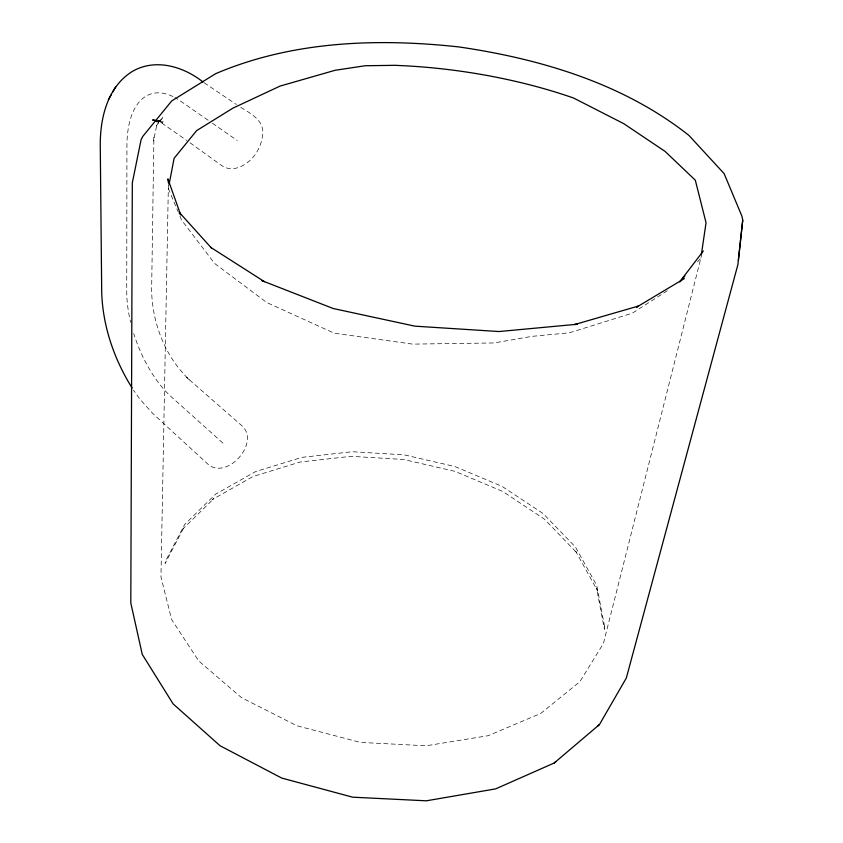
<?xml version="1.0" encoding="UTF-8"?>
<svg xmlns="http://www.w3.org/2000/svg" width="843" height="843" viewBox="0 0 843 843"><rect width="100%" height="100%" fill="white"/><g stroke="black" fill="none" stroke-linecap="round" stroke-linejoin="round"><path stroke-width="0.63" stroke-dasharray="4.21 3.16" d="M168.379 185.133L160.96 576.939L171.656 619.626L198.811 661.049L241.456 697.614L296.799 725.718L360.277 742.377L426.094 745.792L488.086 735.718L540.721 713.473L579.931 681.629L603.43 643.43L701.703 254.828M697.456 261.899L700.839 258.232M667.287 290.772L632.282 313.206L569.425 332.795L532.196 336.336L493.956 342.953L412.659 344.123L334.218 333.185L266.683 302.489L214.67 263.501L181.614 220.139L178.653 213.1M157.515 121.403L161.982 119.316L158.221 121.771L162.615 117.672L156.292 125.892L158.853 121.107L156.398 126.945L153.479 140.96L153.911 137.03L151.624 290.603C152.309 323.596 165.481 357.147 189.559 380.045L186.545 377.327L242.658 426.41C259.528 443.492 227.821 479.235 208.706 464.904L153.12 413.829L139.843 399.129L133.468 390.172M156.398 121.919L160.486 120.56L155.533 121.202M156.535 121.223L163.531 121.95L157.567 120.865L162.72 122.941L157.609 120.127L186.819 140.496M204.164 82.793L236.43 104.511M240.729 107.398C250.866 113.52 264.512 120.612 262.647 134.669C262.004 142.056 259.117 149 254.849 155.017C247.694 164.806 233.121 173.563 221.677 165.555L187.873 141.255M208.105 120.243L180.096 100.77A93.657 46.66 71.7 0 0 174.975 97.588M212.415 123.236L237.189 140.465M222.889 443.06L171.392 396.895A83.668 39.579 68.9 0 1 133.742 333.554M168.315 188.474L178.168 211.93M172.941 96.534A93.657 46.66 71.7 0 0 126.924 145.786L126.735 291.541A83.668 39.579 68.9 0 0 130.644 322.363M604.579 626.581L604.41 629.3L596.549 588.003L597.318 590.395L575.895 551.659L577.307 553.271L544.378 519.109L502.723 491.437L454.935 471.332L403.555 459.477L351.078 456.316L299.992 462.048L252.847 476.59L212.246 499.614L213.964 498.487L182.91 528.951L184.227 526.907L165.07 563.514L165.607 560.901L184.733 524.388L215.555 494.209L255.524 471.616L301.994 457.338L352.374 451.732L404.145 454.851L454.83 466.516L501.954 486.295L543.008 513.482L575.442 547.023L596.728 585.4L604.579 626.581"/><path stroke-width="1.26" d="M599.457 724.548L554.199 763.01L495.621 788.89L426.305 800.808L352.637 797.183L281.646 778.036L220.097 745.77L173.1 703.873L142.267 654.41L130.802 602.987L132.319 182.826L141.034 139.906L142.752 136.44L171.74 100.907L215.587 73.71C292.184 41.001 377.432 37.988 459.203 46.976C540.974 58.968 623.251 83.51 688.952 135.428L724.126 173.626L741.935 216.251L742.736 220.128L737.899 264.607L626.317 678.046L599.457 724.548L597.466 726.255M738.352 260.455L742.736 220.128M701.397 254.428L706.044 222.721L695.317 180.191L665.085 151.403L623.662 123.605L573.461 97.978A272.447 113.489 7.5 0 0 394.661 65.322L365.219 65.743L335.103 70.285L280.076 86.081L232.868 108.167L196.63 130.612L174.111 158.284L169.043 184.701M203.089 82.066C183.458 66.407 155.26 57.988 132.246 71.507C107.419 86.892 100.043 118.199 100.264 145.618L101.708 292.489C102.772 326.315 114.227 359.455 132.13 388.001M108.452 99.632L111.15 94.89M112.825 91.898L115.702 86.84M679.795 281.72L703.325 251.003M679.89 281.825L684.874 276.009M554.199 763.01L555.906 761.545M636.507 307.231L638.53 306.02L574.641 324.544L577.223 324.239L499.035 331.541L414.872 326.157L333.196 308.517L262.004 280.677L264.46 281.678L210.676 247.336M636.602 307.179L684.358 278.59M156.334 120.644L152.625 119.969L155.08 120.423M211.372 247.958L179.422 212.52L180.265 214.322M180.687 214.912L167.883 178.874L168.421 182.899"/></g></svg>
